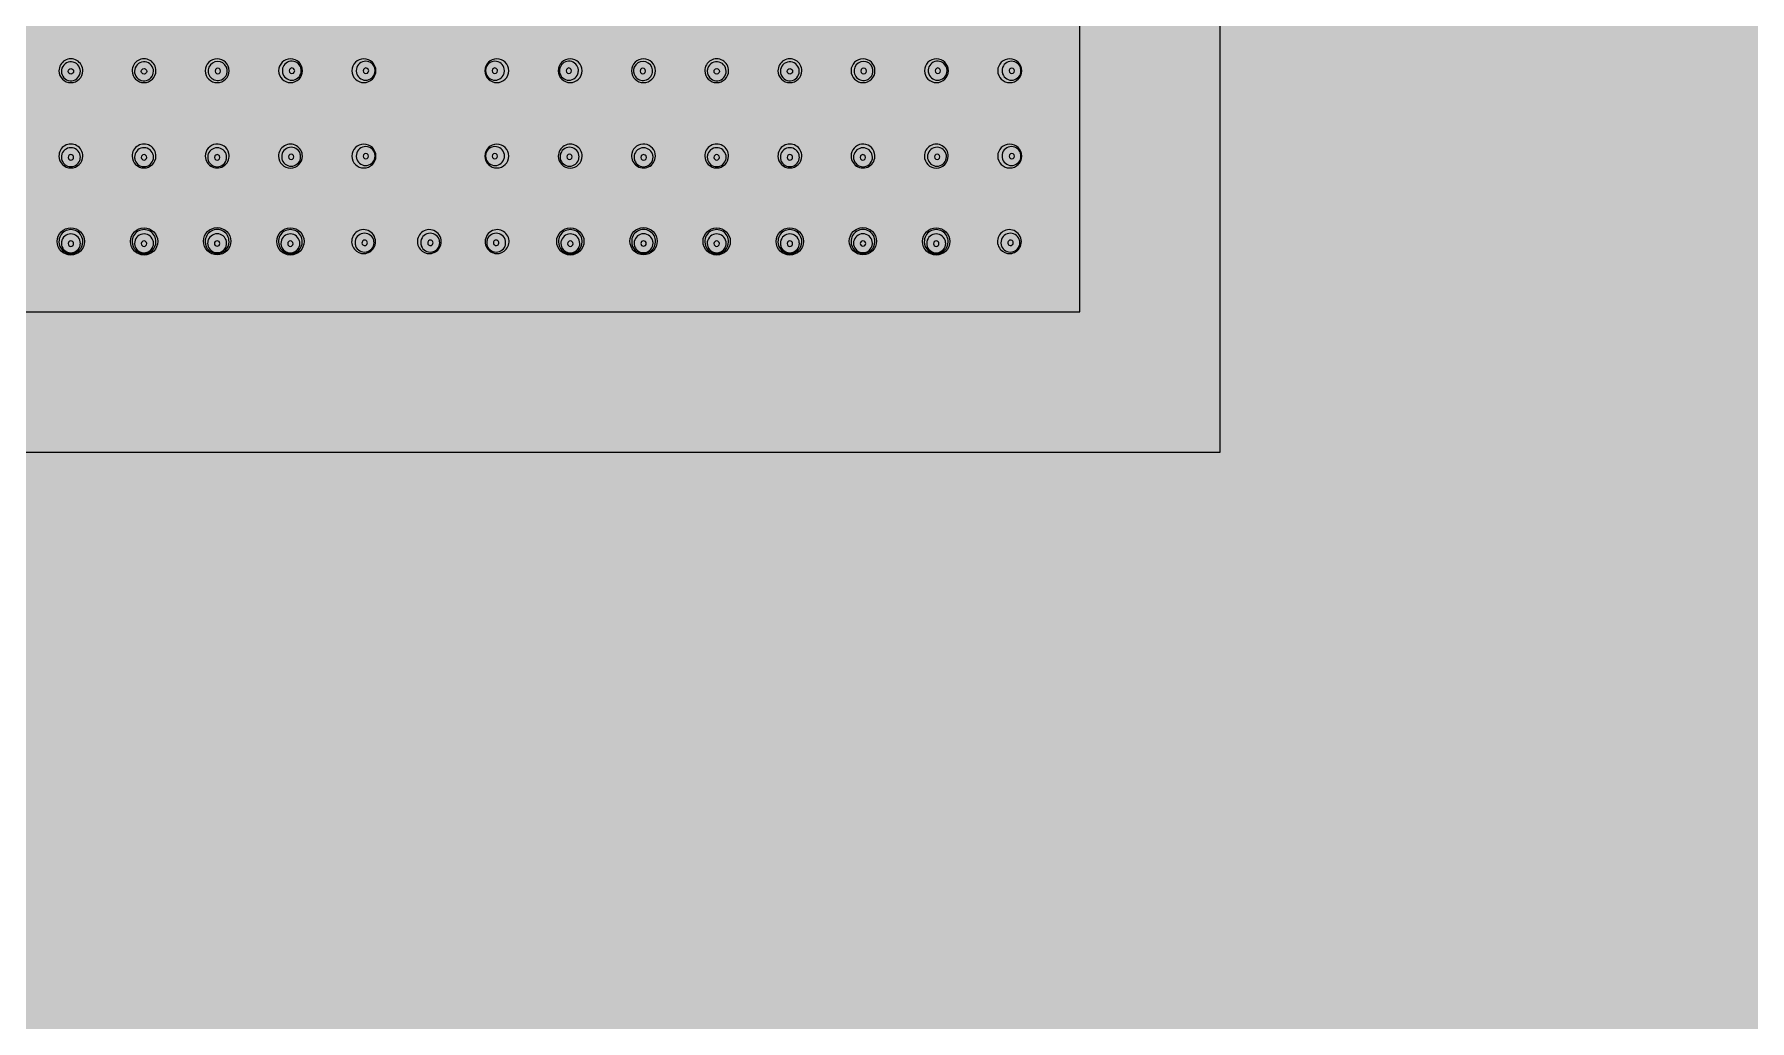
# Model space of a CAD drawing. Header units: metres. Extents: x 8 to 2416, y -346 to 476.
# Drawn here: x 221.1777 to 221.3949, y -188.2407 to -188.1158 of the extents above; entities that cross this region are included whole.
import ezdxf

# ---------------------------------------------------------------- set-up
doc = ezdxf.new("R2010")
doc.units = ezdxf.units.M
doc.linetypes.add('0', pattern=[0])
doc.layers.get('0').update_dxf_attribs({"color": 250, "linetype": '0', "lineweight": 20})
doc.layers.add('baños', color=140, linetype='Continuous', lineweight=0)
doc.layers.add('SE-3', color=253, linetype='Continuous', lineweight=5)
doc.styles.get("Standard").update_dxf_attribs({"font": 'arial.ttf', "height": 0.1875})

# ---------------------------------------------------------------- blocks, each defined once
blk = doc.blocks.new('A$C3bae67db')
at = {"layer": 'baños'}
for points in [[(0.2000001275641807, 0.2000000241799569), (1.275641352549428e-07, 0.2000000241799569), (1.275641352549428e-07, 2.417995403902751e-08), (0.2000001275641807, 2.417995403902751e-08)], [(0.1822216636463319, 0.1822215602621071), (0.01777859148198413, 0.1822215602621071), (0.01777859148198413, 0.0177784880978038), (0.1822216636463319, 0.0177784880978038)]]:
    blk.add_lwpolyline(points, close=True, dxfattribs=at)
for centre, radius in [((0.05448229008286809, 0.04822083048440717), 0.0003427381330779128), ((0.06374232382266065, 0.04822083048440717), 0.0003427381330779128), ((0.1362579313056553, 0.04822083048440717), 0.0003427381330779128), ((0.1455179650454479, 0.04822083048440717), 0.0003427381330779128), ((0.0544796976509847, 0.02668658888557829), 0.001726273626168971), ((0.06374570612022445, 0.02668658888557829), 0.001726273626168971), ((0.07300127095707332, 0.0267089811679817), 0.001726273626168971), ((0.08227776122473962, 0.02668658888557829), 0.001726273626168971), ((0.1177224939035764, 0.02668658888557829), 0.001726273626168971), ((0.1269989841712427, 0.0267089811679817), 0.001726273626168971), ((0.1362545490080915, 0.02668658888557829), 0.001726273626168971), ((0.1455205574773313, 0.02668658888557829), 0.001726273626168971), ((0.1547761223141801, 0.0267089811679817), 0.001726273626168971), ((0.1640526125818464, 0.02668658888557829), 0.001726273626168971)]:
    blk.add_circle(centre, radius, dxfattribs=at)
for centre, radius, start, end in [((0.05447950815821834, 0.04830535329136509), 0.001508196546264781, 359.5063520397071, 180.4925711315599), ((0.05447950813184299, 0.04830256055384652), 0.001508175096699564, 180.3864785172691, 359.6124446539787), ((0.05441135045814782, 0.04825181414821245), 0.001128460337495796, 160.0025846814546, 181.0359251744131), ((0.05448327261931674, 0.04823226595558694), 0.001200198361899698, 180.0407498063049, 160.2387492971683), ((0.0637451057473104, 0.04830535329136509), 0.001508196546264781, 359.5074288684401, 180.4936479602929), ((0.06374510577368575, 0.04830256055384652), 0.001508175096699564, 180.3875553460212, 359.6135214827309), ((0.063741341286212, 0.04823226595558694), 0.001200198361899698, 19.76125070283169, 359.9592501936951), ((0.06381326344738092, 0.04825181414821245), 0.001128460337495796, 358.9640748255869, 19.99741531854547), ((0.07300799808488456, 0.04829983204311006), 0.001515209523409549, 0.2469365196410936, 179.7554027190644), ((0.0730079978090803, 0.0483133432936107), 0.001515211808342921, 180.2663152946292, 359.7360239440766), ((0.07307399016074534, 0.04827434875366166), 0.001201160729709154, 157.4823809651806, 188.7029098754977), ((0.0730739901680213, 0.04827434875229741), 0.001201160737011495, 188.7029097774981, 327.0834398944905), ((0.07307393051199007, 0.04829041289027813), 0.001195045438537086, 22.2327774254911, 158.1927723495052), ((0.07309017895497938, 0.04826839792886162), 0.0003418119665338834, 359.8484264500146, 180.1447206987231), ((0.07309017884925062, 0.04826663031510847), 0.0003418119665339049, 179.8484264500145, 0.1447206987231602), ((0.07307399016756655, 0.04827434875192793), 0.001201160736598691, 327.0834398431394, 22.94316871134834), ((0.08230313815895762, 0.04830123208403947), 0.001515209523409549, 0.244597280935595, 179.7530634803589), ((0.08230313843476189, 0.04831474333454011), 0.001515211808342921, 180.2639760559234, 359.7336847053708), ((0.08246630862297799, 0.04830747408396618), 0.001209345381516621, 175.5836531630929, 199.5814432629045), ((0.08245510639424403, 0.04830973960579499), 0.001198002774692498, 19.54098476406944, 175.6504272075318), ((0.0824559052025311, 0.04830287546277745), 0.001198002720139636, 199.5409825423227, 0.1675718781782871), ((0.08247988574701459, 0.04830691647830676), 0.0003418119665338834, 359.8552793012769, 180.1515735499855), ((0.08247988585274335, 0.04830514886458204), 0.0003418119665339049, 179.8552793012768, 0.1515735499854856), ((0.08244954324434595, 0.04830641093863264), 0.001204359554630129, 359.9984916965058, 19.6016971446696), ((0.09158715569695097, 0.04829288916263508), 0.001523801172583426, 0.5737534540958034, 179.4252485220948), ((0.09158715596547928, 0.04832370012851683), 0.001523803867774046, 180.5837768436947, 359.4152251325286), ((0.09181185024929484, 0.04831531252426302), 0.001193765215403577, 19.32207125938375, 180.3634045924782), ((0.0918259001020747, 0.04830768338760194), 0.001207791059114692, 179.9972673894018, 199.4636292400843), ((0.0918136551121993, 0.04830022781774446), 0.001193765217027741, 199.3220713678814, 0.3634036108910048), ((0.09184873122601722, 0.04830963359011875), 0.0003407568798300127, 359.6753688899595, 180.6539242679389), ((0.09184874240166074, 0.04830574457144721), 0.0003407458622599414, 180.0000000000635, 0.3292931579268081), ((0.09179960526373954, 0.04830785695426343), 0.001207791056576054, 359.9972663805075, 19.4636292666918), ((0.108413099431365, 0.04829288916263508), 0.001523801172583426, 0.5747514779052038, 179.4262465459042), ((0.1084130991628367, 0.04832370012851683), 0.001523803867774046, 180.5847748674714, 359.4162231563053), ((0.1081866000161167, 0.04830022781774446), 0.001193765217027741, 179.636596389109, 340.6779286321186), ((0.1082006498645764, 0.04830785695426343), 0.001207791056576054, 160.5363707333082, 180.0027336194925), ((0.1081884048790211, 0.04831531252426302), 0.001193765215403577, 359.6365954075218, 160.6779287406167), ((0.1081515239022988, 0.04830963359011875), 0.0003407568798300127, 359.346075732061, 180.3246311100405), ((0.1081515127266552, 0.04830574457144721), 0.0003407458622599414, 179.6707068420732, 359.9999999999364), ((0.1081743550262413, 0.04830768338760194), 0.001207791059114692, 340.5363707599157, 0.002732610598238034), ((0.1176971169693584, 0.04830123208403947), 0.001515209523409549, 0.2469365196410936, 179.7554027190644), ((0.1176971166935541, 0.04831474333454011), 0.001515211808342921, 180.2663152946292, 359.7360239440766), ((0.1175443499257849, 0.04830287546277745), 0.001198002720139636, 179.8324281218217, 340.4590174576773), ((0.11755071188397, 0.04830641093863264), 0.001204359554630129, 160.3983028553304, 180.0015083034943), ((0.117545148734072, 0.04830973960579499), 0.001198002774692498, 4.349572792468204, 160.4590152359306), ((0.1175203693813014, 0.04830691647830676), 0.0003418119665338834, 359.8484264500146, 180.1447206987231), ((0.1175203692755726, 0.04830514886458204), 0.0003418119665339049, 179.8484264500145, 0.1447206987231602), ((0.117533946505338, 0.04830747408396618), 0.001209345381516621, 340.4185567370955, 4.416346836907127), ((0.1269922570434314, 0.04829983204311006), 0.001515209523409549, 0.244597280935595, 179.7530634803589), ((0.1269922573192357, 0.0483133432936107), 0.001515211808342921, 180.2639760559234, 359.7336847053708), ((0.1269262649607494, 0.04827434875192793), 0.001201160736598691, 157.0568312886517, 212.9165601568606), ((0.1269263246163259, 0.04829041289027813), 0.001195045438537086, 21.80722765049478, 157.7672225745089), ((0.1269262649602947, 0.04827434875229741), 0.001201160737011495, 212.9165601055094, 351.2970902225019), ((0.1269100761733366, 0.04826839792886162), 0.0003418119665338834, 359.8552793012769, 180.1515735499855), ((0.1269100762790654, 0.04826663031510847), 0.0003418119665339049, 179.8552793012768, 0.1515735499854856), ((0.1269262649675706, 0.04827434875366166), 0.001201160729709154, 351.2970901245022, 22.51761903481942), ((0.1362551493810056, 0.04830535329136509), 0.001508196546264781, 359.5063520397071, 180.4925711315599), ((0.1362551493546302, 0.04830256055384652), 0.001508175096699564, 180.3864785172691, 359.6124446539787), ((0.1361869916809351, 0.04825181414821245), 0.001128460337495796, 160.0025846814546, 181.0359251744131), ((0.136258913842104, 0.04823226595558694), 0.001200198361899698, 180.0407498063049, 160.2387492971683), ((0.1455207469700976, 0.04830535329136509), 0.001508196546264781, 359.5074288684401, 180.4936479602929), ((0.145520746996473, 0.04830256055384652), 0.001508175096699564, 180.3875553460212, 359.6135214827309), ((0.1455169825089992, 0.04823226595558694), 0.001200198361899698, 19.76125070283169, 359.9592501936951), ((0.1455889046701682, 0.04825181414821245), 0.001128460337495796, 358.9640748255869, 19.99741531854547), ((0.1547836393076718, 0.04829983204311006), 0.001515209523409549, 0.2469365196410936, 179.7554027190644), ((0.1547836390318675, 0.0483133432936107), 0.001515211808342921, 180.2663152946292, 359.7360239440766), ((0.1548496313835326, 0.04827434875366166), 0.001201160729709154, 157.4823809651801, 188.7029098754977), ((0.1548496313908085, 0.04827434875229741), 0.001201160737011495, 188.7029097774981, 327.0834398944909), ((0.1548495717347773, 0.04829041289027813), 0.001195045438537086, 22.2327774254911, 158.1927723495052), ((0.1548658201777666, 0.04826839792886162), 0.0003418119665338834, 359.8484264500146, 180.1447206987231), ((0.1548658200720379, 0.04826663031510847), 0.0003418119665339049, 179.8484264500145, 0.1447206987231602), ((0.1548496313903538, 0.04827434875192793), 0.001201160736598691, 327.0834398431394, 22.94316871134834), ((0.1640787793817449, 0.04830123208403947), 0.001515209523409549, 0.244597280935595, 179.7530634803589), ((0.1640787796575491, 0.04831474333454011), 0.001515211808342921, 180.2639760559234, 359.7336847053708), ((0.1642419498457652, 0.04830747408396618), 0.001209345381516621, 175.5836531630925, 199.5814432629045), ((0.1642307476170313, 0.04830973960579499), 0.001198002774692498, 19.54098476406944, 175.6504272075318), ((0.1642315464253183, 0.04830287546277745), 0.001198002720139636, 199.5409825423227, 0.1675718781782871), ((0.1642555269698018, 0.04830691647830676), 0.0003418119665338834, 359.8552793012769, 180.1515735499855), ((0.1642555270755306, 0.04830514886458204), 0.0003418119665339049, 179.8552793012768, 0.1515735499854856), ((0.1642251844671332, 0.04830641093863264), 0.001204359554630129, 359.9984916965058, 19.6016971446696), ((0.173362401986898, 0.04828991417337747), 0.001523801172583426, 0.5737534540958034, 179.4252485220948), ((0.1733624022554263, 0.04832072513925922), 0.001523803867774046, 180.5837768436947, 359.4152251325286), ((0.1735870965392419, 0.04831233753500541), 0.001193765215403577, 19.32207125938332, 180.3634045924782), ((0.1736011463920217, 0.04830470839834433), 0.001207791059114692, 179.9972673894018, 199.4636292400843), ((0.1735889014021463, 0.04829725282848685), 0.001193765217027741, 199.3220713678814, 0.3634036108910048), ((0.1736239775159643, 0.04830665860086114), 0.0003407568798300127, 359.6753688899595, 180.6539242679389), ((0.1736239886916078, 0.0483027695821896), 0.0003407458622599414, 180.0000000000635, 0.3292931579268081), ((0.1735748515534592, 0.04830488196500582), 0.001207791056576054, 359.9972663805075, 19.46362926669136), ((0.05447967492748695, 0.03750705970290014), 0.001508573317714411, 358.8207356911439, 181.1783762100055), ((0.05447967483312688, 0.03749472655624331), 0.001508369991397104, 180.7099927432195, 359.2891192542868), ((0.05447514442696821, 0.0373544915322519), 0.001195992791243886, 160.2964487053675, 179.9991928352202), ((0.05448111998019023, 0.03735787038669613), 0.001201973046303671, 180.1602606542332, 340.0846719199311), ((0.05448032528509295, 0.03735122465544904), 0.00120197248215199, 0.1605960866830021, 160.2331046607047), ((0.05448089276453949, 0.03733025109221089), 0.0003427171174496419, 0.1454795033560317, 179.8585834045856), ((0.05448089270360335, 0.03733196717152154), 0.000342717117449731, 180.1454795032274, 359.8585834046492), ((0.05448629616487644, 0.03735461103354609), 0.001195996880989198, 340.1470106921285, 359.9991694389859), ((0.06374493897804179, 0.03750705970290014), 0.001508573317714411, 358.8216237899945, 181.1792643088561), ((0.06374493907240186, 0.03749472655624331), 0.001508369991397104, 180.7108807457132, 359.2900072567805), ((0.0637442886204358, 0.03735122465544904), 0.00120197248215199, 19.76689533929529, 179.839403913317), ((0.06373831774087968, 0.03735461103354609), 0.001195996880989198, 180.0008305610141, 199.8529893078715), ((0.06374349392533851, 0.03735787038669613), 0.001201973046303671, 199.915328080069, 359.8397393457685), ((0.06374372114098925, 0.03733025109221089), 0.0003427171174496419, 0.1414165954143968, 179.854520496644), ((0.0637437212019254, 0.03733196717152154), 0.000342717117449731, 180.1414165953509, 359.8545204967726), ((0.06374946947856053, 0.0373544915322519), 0.001195992791243886, 0.0008071647797915169, 19.70355129463293), ((0.07300972598702948, 0.0375076357333306), 0.001507949430811743, 12.71368867748525, 181.2138850666507), ((0.07301119532778877, 0.03749560606109625), 0.001509211767642307, 180.756105973771, 13.17146777037103), ((0.0730054199450283, 0.03734665124960301), 0.001200928035992184, 179.92580103304, 340.1673369226745), ((0.07300421366628917, 0.03734820647050796), 0.00119972075021922, 160.3105915023508, 180), ((0.07300455933703098, 0.03734555167048015), 0.001200943033476937, 359.9331528515922, 160.1968952919807), ((0.07299085828638319, 0.03733293788692649), 0.0003424123588572697, 359.9019781301491, 179.907487058293), ((0.07299085823158613, 0.03733290496270669), 0.0003424123588573842, 179.9019778471349, 359.9074873413071), ((0.07300578258762336, 0.03734408659664368), 0.001199718968097798, 340.2766783095561, 0.003053155092960894), ((0.0822868853888199, 0.03749141499386255), 0.001510635915196017, 359.4437361404923, 180.4893048771358), ((0.08228688576921606, 0.03749206581710141), 0.001510641993610608, 180.5139883427186, 359.4190526749139), ((0.08237573954600386, 0.03740852269660522), 0.001200943033476937, 19.80310470801976, 180.0668471484078), ((0.08237451629541148, 0.03740705762276875), 0.001199718968097798, 179.996946844907, 199.7233216904439), ((0.08237487893800655, 0.03740962227572808), 0.001200928035992184, 199.8326630773255, 0.07419896695995848), ((0.08238944059665165, 0.03739590891305156), 0.0003424123588572697, 0.09251294170702966, 180.0980218698508), ((0.08238944065144871, 0.03739587598883176), 0.0003424123588573842, 180.0925126586928, 0.09802215286506169), ((0.08237608521674566, 0.03741117749663303), 0.00119972075021922, 0, 19.68940849764915), ((0.09158621378331055, 0.037483245827584), 0.001523560504830024, 0.5561373689593011, 179.441573742277), ((0.0915862143840318, 0.03751332181942857), 0.001523564837230641, 180.5726433035475, 359.4250678076634), ((0.09180919968364698, 0.03750457480577651), 0.001193893552601191, 19.32998703848845, 180.3617157200807), ((0.09182300489258388, 0.03749703765032208), 0.001207674969753276, 180, 199.4671047399676), ((0.09181096014524748, 0.03748974955649587), 0.00119389333313216, 199.3299781211269, 0.3589489030434814), ((0.09184579281189009, 0.0374989078239274), 0.0003407760450881728, 359.6804184144938, 180.3259849813467), ((0.09184579302630347, 0.03749506823120541), 0.0003407760450880885, 179.6804184145589, 0.3259849812831996), ((0.09179715508228448, 0.0374972869597876), 0.00120767496975197, 359.997253034212, 19.4671047486143), ((0.1084140413450054, 0.037483245827584), 0.001523560504830024, 0.5584262577229699, 179.4438626310407), ((0.1084140407442842, 0.03751332181942857), 0.001523564837230641, 180.5749321923367, 359.4273566964525), ((0.1081892949830685, 0.03748974955649587), 0.00119389333313216, 179.6410510969565, 340.6700218788732), ((0.1082031000460315, 0.0374972869597876), 0.00120767496975197, 160.5328952513857, 180.002746965788), ((0.108191055444669, 0.03750457480577651), 0.001193893552601191, 359.6382842799194, 160.6700129615116), ((0.1081544623164259, 0.0374989078239274), 0.0003407760450881728, 359.6740150186533, 180.3195815855062), ((0.1081544621020125, 0.03749506823120541), 0.0003407760450880885, 179.6740150187168, 0.3195815854410826), ((0.1081772502357321, 0.03749703765032208), 0.001207674969753276, 340.5328952600324, 0), ((0.1177133697394961, 0.03749141499386255), 0.001510635915196017, 359.5106951228642, 180.5562638595077), ((0.1177133693590999, 0.03749206581710141), 0.001510641993610608, 180.5809473250861, 359.4860116572814), ((0.1176253761903094, 0.03740962227572808), 0.001200928035992184, 179.92580103304, 340.1673369226745), ((0.1176241699115703, 0.03741117749663303), 0.00119972075021922, 160.3105915023508, 180), ((0.1176245155823121, 0.03740852269660522), 0.001200943033476937, 359.9331528515922, 160.1968952919803), ((0.1176108144768673, 0.03739587598883176), 0.0003424123588573842, 179.9019778471349, 359.9074873413071), ((0.1176108145316643, 0.03739590891305156), 0.0003424123588572697, 359.9019781301491, 179.907487058293), ((0.1176257388329045, 0.03740705762276875), 0.001199718968097798, 340.2766783095565, 0.003053155092960894), ((0.1269890598005272, 0.03749560606109625), 0.001509211767642307, 166.828532229629, 359.243894026229), ((0.1269905291412865, 0.0375076357333306), 0.001507949430811743, 358.7861149333493, 167.2863113225147), ((0.126995695791285, 0.03734555167048015), 0.001200943033476937, 19.80310470801934, 180.0668471484078), ((0.1269944725406926, 0.03734408659664368), 0.001199718968097798, 179.996946844907, 199.7233216904439), ((0.1269948351832877, 0.03734665124960301), 0.001200928035992184, 199.8326630773255, 0.07419896695995848), ((0.1270093968419328, 0.03733293788692649), 0.0003424123588572697, 0.09251294170702966, 180.0980218698508), ((0.1270093968967299, 0.03733290496270669), 0.0003424123588573842, 180.0925126586928, 0.09802215286506169), ((0.1269960414620268, 0.03734820647050796), 0.00119972075021922, 0, 19.68940849764915), ((0.1362553161502742, 0.03750705970290014), 0.001508573317714411, 358.8207356911439, 181.1783762100055), ((0.1362553160559141, 0.03749472655624331), 0.001508369991397104, 180.7099927432195, 359.2891192542868), ((0.1362507856497555, 0.0373544915322519), 0.001195992791243886, 160.2964487053675, 179.9991928352202), ((0.1362567612029775, 0.03735787038669613), 0.001201973046303671, 180.1602606542315, 340.0846719199311), ((0.1362559665078802, 0.03735122465544904), 0.00120197248215199, 0.1605960866830021, 160.2331046607047), ((0.1362565339873267, 0.03733025109221089), 0.0003427171174496419, 0.1454795033560317, 179.8585834045856), ((0.1362565339263906, 0.03733196717152154), 0.000342717117449731, 180.1454795032274, 359.8585834046492), ((0.1362619373874363, 0.03735461103354609), 0.001195996880989198, 340.1470106921285, 359.9991694389859), ((0.145520580200829, 0.03750705970290014), 0.001508573317714411, 358.8216237899945, 181.1792643088561), ((0.1455205802951891, 0.03749472655624331), 0.001508369991397104, 180.7108807457132, 359.2900072567805), ((0.145519929843223, 0.03735122465544904), 0.00120197248215199, 19.76689533929529, 179.839403913317), ((0.1455139589634395, 0.03735461103354609), 0.001195996880989198, 180.0008305610141, 199.8529893078715), ((0.1455191351481258, 0.03735787038669613), 0.001201973046303671, 199.915328080069, 359.8397393457668), ((0.1455193623637765, 0.03733025109221089), 0.0003427171174496419, 0.1414165954143968, 179.854520496644), ((0.1455193624247126, 0.03733196717152154), 0.000342717117449731, 180.1414165953509, 359.8545204967726), ((0.1455251107013478, 0.0373544915322519), 0.001195992791243886, 0.0008071647797915169, 19.7035512946325), ((0.1547853672098167, 0.0375076357333306), 0.001507949430811743, 12.71368867748525, 181.2138850666507), ((0.154786836550576, 0.03749560606109625), 0.001509211767642307, 180.756105973771, 13.17146777037103), ((0.1547810611678155, 0.03734665124960301), 0.001200928035992184, 179.92580103304, 340.1673369226745), ((0.1547798548890764, 0.03734820647050796), 0.00119972075021922, 160.3105915023508, 180), ((0.1547802005598182, 0.03734555167048015), 0.001200943033476937, 359.9331528515922, 160.1968952919803), ((0.1547664994543734, 0.03733290496270669), 0.0003424123588573842, 179.9019778471349, 359.9074873413071), ((0.1547664995091704, 0.03733293788692649), 0.0003424123588572697, 359.9019781301491, 179.907487058293), ((0.1547814238101832, 0.03734408659664368), 0.001199718968097798, 340.2766783095565, 0.003053155092960894), ((0.1640625266116071, 0.03749141499386255), 0.001510635915196017, 359.4437361404923, 180.4893048771358), ((0.1640625269920033, 0.03749206581710141), 0.001510641993610608, 180.5139883427186, 359.4190526749139), ((0.1641513807687911, 0.03740852269660522), 0.001200943033476937, 19.80310470801934, 180.0668471484078), ((0.1641501575181987, 0.03740705762276875), 0.001199718968097798, 179.996946844907, 199.7233216904439), ((0.1641505201607938, 0.03740962227572808), 0.001200928035992184, 199.8326630773255, 0.07419896695995848), ((0.1641650818194389, 0.03739590891305156), 0.0003424123588572697, 0.09251294170702966, 180.0980218698508), ((0.164165081874236, 0.03739587598883176), 0.0003424123588573842, 180.0925126586928, 0.09802215286506169), ((0.1641517264395329, 0.03741117749663303), 0.00119972075021922, 0, 19.68940849764915), ((0.1733614600732576, 0.03748027083832639), 0.001523560504830024, 0.5561373689593011, 179.441573742277), ((0.1733614606739788, 0.03751034683017096), 0.001523564837230641, 180.5726433035458, 359.4250678076634), ((0.173584445973594, 0.0375015998165189), 0.001193893552601191, 19.32998703848845, 180.3617157200807), ((0.1735982511823035, 0.03749406266106448), 0.001207674969753276, 180, 199.4671047399676), ((0.1735862064351945, 0.03748677456723826), 0.00119389333313216, 199.3299781211269, 0.3589489030434814), ((0.1736210391018371, 0.03749593283466979), 0.0003407760450881728, 359.6804184144938, 180.3259849813467), ((0.1736210393162505, 0.0374920932419478), 0.0003407760450880885, 179.6804184145589, 0.3259849812831996), ((0.1735724013722315, 0.03749431197052999), 0.00120767496975197, 359.997253034212, 19.4671047486143), ((0.05447989808065223, 0.02667391343092262), 0.001508910434373833, 357.9993150835639, 182.0003996025396), ((0.05447989800812003, 0.02664483174987353), 0.001508175294152605, 180.8961877184803, 359.1035269676771), ((0.05446754951820232, 0.02643883786970136), 0.001188978101211688, 160.3206322798202, 179.9979251928167), ((0.05448101657564486, 0.02644619958888583), 0.001202467430117421, 180.3487255595719, 339.9526601246038), ((0.05447933488515311, 0.02643194665406767), 0.001202398407140004, 0.3318408663501854, 160.2005550083285), ((0.05448018144100253, 0.02640175909308695), 0.0003427214496676189, 0.3212440237048805, 179.6801582375024), ((0.05448018139393618, 0.02640559380273189), 0.0003427214496652206, 180.3212439525, 359.6801583086421), ((0.05449272013104611, 0.02643895539338459), 0.001188992995398989, 340.0872666414435, 359.9978397821129), ((0.06374550569055693, 0.02667391343092262), 0.001508910434373833, 357.9996003974603, 182.0006849164357), ((0.06374550576308913, 0.02664483174987353), 0.001508175294152605, 180.8964730323229, 359.1038122815197), ((0.06374606888628342, 0.02643194665406767), 0.001202398407140004, 19.79944499167147, 179.6681591336499), ((0.06373268364016305, 0.02643895539338459), 0.001188992995398989, 180.0021602178871, 199.9127333585565), ((0.0637443871955643, 0.02644619958888583), 0.001202467430117421, 200.0473398753963, 359.651274440428), ((0.06374522233020663, 0.02640175909308695), 0.0003427214496676189, 0.319841762497594, 179.6787559762952), ((0.06374522237727298, 0.02640559380273189), 0.0003427214496652206, 180.3198416913579, 359.6787560475), ((0.06375785425300684, 0.02643883786970136), 0.001188978101211688, 0.002074807183306674, 19.67936772018027), ((0.07300219540023001, 0.02669492486114322), 0.001508967363600021, 357.8229479661159, 182.0301807567156), ((0.07300215720872849, 0.02666512728060511), 0.001508167584307319, 180.8988493815665, 359.0998149017747), ((0.07299033093929985, 0.02645672450179504), 0.001188687084480606, 160.3205009243844, 179.9977989997734), ((0.07300409911065664, 0.02646430541645017), 0.001202478864778748, 180.359042434974, 339.9504803202509), ((0.07300233640874332, 0.02644936709833345), 0.001202472454991783, 0.3589689066509878, 160.1830485852777), ((0.07300338602179046, 0.02641921082382837), 0.0003427216785175545, 0.3316643734356975, 179.6745511584029), ((0.07300338580874133, 0.02642314140495827), 0.0003427216785174244, 180.3316643732419, 359.6745511585951), ((0.07301608250939218, 0.02645694831823775), 0.001188702755491038, 340.0855827822086, 359.9977080007025), ((0.0822768367818103, 0.02667253257871138), 0.001508967363600021, 357.9698192432843, 182.1770520338841), ((0.08227687497308445, 0.02664273499817327), 0.001508167584307319, 180.9001850982253, 359.1011506184335), ((0.08227669577306962, 0.02642697481593004), 0.001202472454991783, 19.81695141472233, 179.641031093349), ((0.08226294967264813, 0.02643455603583433), 0.001188702755491038, 180.0022919992975, 199.9144172177913), ((0.08227493307138367, 0.02644191313401834), 0.001202478864778748, 200.0495196797492, 359.640957565026), ((0.08227564616002248, 0.02639681854142495), 0.0003427216785175545, 0.325448841597066, 179.6683356265643), ((0.08227564637329898, 0.02640074912255486), 0.0003427216785174244, 180.3254488414049, 359.6683356267581), ((0.08228870124274046, 0.0264343322193632), 0.001188687084480606, 0.002201000226615922, 19.679499075616), ((0.0915392213878281, 0.02667135458144898), 0.001506273214753162, 99.63511704464473, 220.4695800463544), ((0.09166543075660094, 0.02652420001217237), 0.001200817506817739, 19.9156134316533, 180.0931729945744), ((0.09166078629935193, 0.02652212379907937), 0.001196171468180108, 179.9940856858028, 199.7164971101882), ((0.09166326351167164, 0.02652895707930369), 0.001200821812368165, 199.9835494131534, 0.09291659226688478), ((0.09153705081323871, 0.02665505352376485), 0.001521988814155353, 328.3666638325222, 99.45184743878444), ((0.09168398208064765, 0.02650338848794931), 0.0003432313649668054, 110.3438179429309, 186.4068517767278), ((0.09168121028435827, 0.02650326509185774), 0.000340463161306216, 186.4382666950106, 260.3435083406337), ((0.09168403917576917, 0.02650533577721248), 0.0003414261719296849, 36.66222727331041, 110.4664079093242), ((0.09168160521697111, 0.02650624008111535), 0.0003434622621792048, 260.3618066719729, 324.2972788445859), ((0.09168335186971355, 0.02650572673504925), 0.0003417448353014675, 324.1962748123012, 36.54084338243106), ((0.09166790551783244, 0.02653102697913923), 0.00119617823364954, 359.9941310564691, 19.64854227943771), ((0.09985813866762783, 0.02667135458144898), 0.001506273214753162, 99.63511704464473, 220.4695800463544), ((0.09998434803640066, 0.02652420001217237), 0.001200817506817739, 19.9156134316533, 180.0931729945744), ((0.09997970357915165, 0.02652212379907937), 0.001196171468180108, 179.9940856858028, 199.7164971101882), ((0.09998218079147136, 0.02652895707930369), 0.001200821812368165, 199.9835494131534, 0.09291659226688478), ((0.09985596809303843, 0.02665505352376485), 0.001521988814155353, 328.3666638325222, 99.45184743878444), ((0.1000028993604474, 0.02650338848794931), 0.0003432313649668054, 110.3438179429309, 186.4068517767278), ((0.100000127564158, 0.02650326509185774), 0.000340463161306216, 186.4382666950106, 260.3435083406337), ((0.1000029564555689, 0.02650533577721248), 0.0003414261719296849, 36.66222727331041, 110.4664079093242), ((0.1000005224967708, 0.02650624008111535), 0.0003434622621792048, 260.3618066719729, 324.2972788445859), ((0.1000022691495133, 0.02650572673504925), 0.0003417448353014675, 324.1962748123012, 36.54084338243106), ((0.09998682279763216, 0.02653102697913923), 0.00119617823364954, 359.9941310564691, 19.64854227943771), ((0.1084632043150773, 0.02665505352376485), 0.001521988814155353, 80.54815256121559, 211.6333361674778), ((0.1083369916166443, 0.02652895707930369), 0.001200821812368165, 179.9070834077331, 340.0164505868466), ((0.1083323496104835, 0.02653102697913923), 0.00119617823364954, 160.3514577205623, 180.0058689435308), ((0.108334824371715, 0.02652420001217237), 0.001200817506817739, 359.9068270054257, 160.0843865683467), ((0.1083169032586024, 0.02650572673504925), 0.0003417448353014675, 143.4591566175694, 215.8037251876988), ((0.1083186499113449, 0.02650624008111535), 0.0003434622621792048, 215.7027211554145, 279.638193328027), ((0.1083162159525468, 0.02650533577721248), 0.0003414261719296849, 69.53359209067582, 143.3377727266896), ((0.1083190448439577, 0.02650326509185774), 0.000340463161306216, 279.6564916593663, 353.5617333049894), ((0.1083162730476683, 0.02650338848794931), 0.0003432313649668054, 353.5931482232722, 69.65618205706906), ((0.1084610337404879, 0.02667135458144898), 0.001506273214753162, 319.5304199536455, 80.36488295535524), ((0.1083394688289641, 0.02652212379907937), 0.001196171468180108, 340.2835028898117, 0.005914314197119606), ((0.1177234183465057, 0.02667253257871138), 0.001508967363600021, 357.8229479661159, 182.0301807567156), ((0.1177233801552315, 0.02664273499817327), 0.001508167584307319, 180.8988493815665, 359.0998149017747), ((0.1177115538855755, 0.0264343322193632), 0.001188687084480606, 160.320500924384, 179.9977989997734), ((0.1177253220569323, 0.02644191313401834), 0.001202478864778748, 180.359042434974, 339.9504803202509), ((0.1177235593552464, 0.02642697481593004), 0.001202472454991783, 0.3589689066509878, 160.1830485852777), ((0.1177246089682935, 0.02639681854142495), 0.0003427216785175545, 0.3316643734356975, 179.6745511584029), ((0.117724608755017, 0.02640074912255486), 0.0003427216785174244, 180.3316643732419, 359.6745511585951), ((0.1177373054556679, 0.02643455603583433), 0.001188702755491038, 340.0855827822086, 359.9977080007025), ((0.126998059728086, 0.02669492486114322), 0.001508967363600021, 357.9698192432843, 182.1770520338841), ((0.1269980979195875, 0.02666512728060511), 0.001508167584307319, 180.9001850982253, 359.1011506184335), ((0.1269979187195727, 0.02644936709833345), 0.001202472454991783, 19.81695141472233, 179.641031093349), ((0.1269841726189238, 0.02645694831823775), 0.001188702755491038, 180.0022919992975, 199.9144172177913), ((0.1269961560176593, 0.02646430541645017), 0.001202478864778748, 200.0495196797492, 359.640957565026), ((0.1269968691065255, 0.02641921082382837), 0.0003427216785175545, 0.325448841597066, 179.6683356265643), ((0.1269968693195747, 0.02642314140495827), 0.0003427216785174244, 180.3254488414049, 359.6683356267581), ((0.1270099241890161, 0.02645672450179504), 0.001188687084480606, 0.002201000226615922, 19.67949907561558), ((0.1362547494377591, 0.02667391343092262), 0.001508910434373833, 357.9993150835643, 182.0003996025396), ((0.1362547493652269, 0.02664483174987353), 0.001508175294152605, 180.8961877184803, 359.1035269676771), ((0.1362424008753091, 0.02643883786970136), 0.001188978101211688, 160.3206322798197, 179.9979251928167), ((0.1362558679327517, 0.02644619958888583), 0.001202467430117421, 180.3487255595719, 339.9526601246038), ((0.1362541862420326, 0.02643194665406767), 0.001202398407140004, 0.3318408663501854, 160.2005550083285), ((0.1362550327981094, 0.02640175909308695), 0.0003427214496676189, 0.3212440237048805, 179.6801582375024), ((0.136255032751043, 0.02640559380273189), 0.0003427214496652206, 180.3212439525, 359.6801583086421), ((0.1362675714881529, 0.02643895539338459), 0.001188992995398989, 340.0872666414435, 359.9978397821129), ((0.1455203570476638, 0.02667391343092262), 0.001508910434373833, 357.9996003974603, 182.0006849164357), ((0.145520357120196, 0.02664483174987353), 0.001508175294152605, 180.8964730323229, 359.1038122815197), ((0.1455209202431629, 0.02643194665406767), 0.001202398407140004, 19.79944499167146, 179.6681591336499), ((0.1455075349972699, 0.02643895539338459), 0.001188992995398989, 180.0021602178871, 199.9127333585565), ((0.1455192385526711, 0.02644619958888583), 0.001202467430117421, 200.0473398753963, 359.651274440428), ((0.1455200736873135, 0.02640175909308695), 0.0003427214496676189, 0.319841762497594, 179.6787559762952), ((0.1455200737343798, 0.02640559380273189), 0.0003427214496652206, 180.3198416913579, 359.6787560475), ((0.1455327056101137, 0.02643883786970136), 0.001188978101211688, 0.002074807183306674, 19.67936772017984), ((0.1547770467573368, 0.02669492486114322), 0.001508967363600021, 357.8229479661159, 182.0301807567156), ((0.1547770085658353, 0.02666512728060511), 0.001508167584307319, 180.8988493815665, 359.0998149017747), ((0.1547651822964067, 0.02645672450179504), 0.001188687084480606, 160.320500924384, 179.9977989997734), ((0.1547789504677635, 0.02646430541645017), 0.001202478864778748, 180.359042434974, 339.9504803202509), ((0.1547771877658501, 0.02644936709833345), 0.001202472454991783, 0.3589689066509878, 160.1830485852777), ((0.1547782373788973, 0.02641921082382837), 0.0003427216785175545, 0.3316643734356975, 179.6745511584029), ((0.1547782371658482, 0.02642314140495827), 0.0003427216785174244, 180.3316643732419, 359.6745511585951), ((0.1547909338662716, 0.02645694831823775), 0.001188702755491038, 340.0855827822086, 359.9977080007025), ((0.1640516881389171, 0.02667253257871138), 0.001508967363600021, 357.9698192432843, 182.1770520338841), ((0.1640517263301913, 0.02664273499817327), 0.001508167584307319, 180.9001850982253, 359.1011506184335), ((0.1640515471301764, 0.02642697481593004), 0.001202472454991783, 19.81695141472233, 179.641031093349), ((0.164037801029755, 0.02643455603583433), 0.001188702755491038, 180.0022919992975, 199.9144172177913), ((0.1640497844284905, 0.02644191313401834), 0.001202478864778748, 200.0495196797492, 359.640957565026), ((0.1640504975171293, 0.02639681854142495), 0.0003427216785175545, 0.325448841597066, 179.6683356265643), ((0.1640504977304058, 0.02640074912255486), 0.0003427216785174244, 180.3254488414049, 359.6683356267581), ((0.1640635525998473, 0.0264343322193632), 0.001188687084480606, 0.002201000226615922, 19.67949907561558), ((0.1733140727449349, 0.02667135458144898), 0.001506273214753162, 99.63511704464469, 220.4695800463544), ((0.1734402821137078, 0.02652420001217237), 0.001200817506817739, 19.91561343165329, 180.0931729945744), ((0.1734356376564588, 0.02652212379907937), 0.001196171468180108, 179.9940856858028, 199.7164971101882), ((0.1734381148687785, 0.02652895707930369), 0.001200821812368165, 199.9835494131534, 0.09291659226688478), ((0.1733119021703455, 0.02665505352376485), 0.001521988814155353, 328.3666638325222, 99.45184743878444), ((0.1734588334377545, 0.02650338848794931), 0.0003432313649668054, 110.3438179429309, 186.4068517767278), ((0.1734560616412377, 0.02650326509185774), 0.000340463161306216, 186.438266695011, 260.3435083406337), ((0.173458890532876, 0.02650533577721248), 0.0003414261719296849, 36.66222727331041, 110.466407909324), ((0.1734564565740779, 0.02650624008111535), 0.0003434622621792048, 260.3618066719729, 324.2972788445859), ((0.1734582032268204, 0.02650572673504925), 0.0003417448353014675, 324.1962748123012, 36.54084338243106), ((0.1734427568749393, 0.02653102697913923), 0.00119617823364954, 359.9941310564691, 19.64854227943728), ((0.09155394328079502, 0.0266604096107379), 0.001510474982378461, 219.7912758758021, 327.8576029366485), ((0.09987286056059475, 0.0266604096107379), 0.001510474982378461, 219.7912758758021, 327.8576029366485), ((0.108446311847521, 0.0266604096107379), 0.001510474982378461, 212.1423970633515, 320.2087241241978), ((0.1733287946379019, 0.0266604096107379), 0.001510474982378461, 219.7912758758021, 327.8576029366485)]:
    blk.add_arc(centre, radius, start, end, dxfattribs=at)
blk = doc.blocks.new('PL BASE 2N NASAS 09')
at = {"layer": 'baños'}
blk.add_blockref('A$C3bae67db', (171.1635954123708, -19.96723879485315), dxfattribs=at)
at = {"layer": 'baños', "linetype": 'Continuous', "flags": 8}
for tag, p in [('MODELNUMBER', (167.1329024166141, -5.630616461235325, 2.857834639711941e-07)), ('TRADENAME', (167.1329024166694, -5.630658418648187, 2.857834639711941e-07)), ('MATERIAL', (167.132902416781, -5.630742991131916, 2.857834639711941e-07)), ('PRODUCT', (167.1329024167253, -5.630700704890165, 2.857834639711941e-07)), ('MODELNUMBER', (168.3076463902173, -5.630616461235325, 2.857834639711941e-07)), ('TRADENAME', (168.3076463902726, -5.630658418648187, 2.857834639711941e-07)), ('MATERIAL', (168.3076463903842, -5.630742991131916, 2.857834639711941e-07)), ('PRODUCT', (168.3076463903285, -5.630700704890165, 2.857834639711941e-07))]:
    blk.add_attdef(tag, p, '', height=2.537174511142602e-05, rotation=180.0000755047861, dxfattribs=at)
blk = doc.blocks.new('PL MUEBLES 2N NASAS 09')
blk.add_blockref('PL BASE 2N NASAS 09', (49.91427858474094, 62.7170073077223))

msp = doc.modelspace()

# ---------------------------------------------------------------- hatches: boundary and pattern name
at = {"layer": 'SE-3', "true_color": 0xffc78f, "transparency": 33554483}
h = msp.add_hatch(color=31, dxfattribs=at)
h.dxf.hatch_style = 1
edge = h.paths.add_edge_path()
edge.add_arc((218.571824728745, -187.6532027333704), 0.03999999999996362, 1.791306658560643e-09, 90.00000000008151, ccw=False)
edge.add_line((218.6118247287449, -187.6532027333692), (218.6118247287451, -188.5132027333711))
edge.add_line((218.6118247287451, -188.5132027333711), (218.6118247287451, -189.5732027333748))
edge.add_arc((218.5718247287451, -189.5732027333706), 0.03999999999999204, 270, 359.99999999401547, ccw=False)
edge.add_line((218.5718247287451, -189.6132027333706), (218.4501516514087, -189.6132377385348))
edge.add_arc((218.4518247287449, -189.6532027333706), 0.04000000000000502, 92.39720608306648, 177.4822223068097)
edge.add_line((218.4118633431729, -189.6514455586017), (218.4118247287448, -189.7232027333706))
edge.add_arc((218.4518247287448, -189.7232027333706), 0.03999999999996362, 180, 270.0000000000407)
edge.add_line((218.4518247287448, -189.7632027333705), (217.4218247287449, -189.7623027333706))
edge.add_line((217.4218247287449, -189.7623027333706), (217.4501089999924, -189.750587004618))
edge.add_line((217.4501089999924, -189.750587004618), (217.4618247287449, -189.7223027333706))
edge.add_line((217.4618247287449, -189.7223027333706), (217.4617304422236, -189.6495579142956))
edge.add_arc((217.4218247287449, -189.6523027333705), 0.03999999999997866, 3.93475581940143, 90.00000000004071)
edge.add_line((217.4218247287449, -189.6123027333705), (216.7118247287448, -189.6132027333705))
edge.add_line((216.7118247287448, -189.6132027333705), (216.7118247287448, -189.5632027333705))
edge.add_line((216.7118247287448, -189.5632027333705), (216.7118247287449, -187.6832027333704))
edge.add_arc((216.781824728745, -187.6832027333706), 0.07000000000013529, 90.00000000009311, 179.9999999998604, ccw=False)
edge.add_line((216.7818247287449, -187.6132027333704), (217.4218247287449, -187.6132027333705))
edge.add_line((217.4218247287449, -187.6132027333705), (217.4618247287449, -187.5732027333705))
edge.add_line((217.4618247287449, -187.5732027333705), (217.4618247287449, -187.4532027333705))
edge.add_line((217.4618247287449, -187.4532027333705), (217.4218247287449, -187.4132027333704))
edge.add_line((217.4218247287449, -187.4132027333704), (218.4518247287449, -187.4132027333705))
edge.add_line((218.4518247287449, -187.4132027333705), (218.4118247287449, -187.4532027333705))
edge.add_line((218.4118247287449, -187.4532027333705), (218.4118247287449, -187.5732027333704))
edge.add_line((218.4118247287449, -187.5732027333704), (218.4498947727808, -187.6131561471167))
edge.add_line((218.4498947727808, -187.6131561471167), (218.5718247287449, -187.6132027333705))
edge = h.paths.add_edge_path()
edge.add_line((221.6718248827705, -189.7632027333705), (216.7518247287449, -189.7623027333706))
edge.add_arc((216.7518247287449, -189.8023027333706), 0.04000000000002046, 90.00000000004071, 180.0000000012213)
edge.add_line((216.7118247287449, -189.8023027333714), (216.7118247287451, -193.1632251011051))
edge.add_arc((216.7618247287451, -193.1632251011051), 0.05000000000001137, 180, 270)
edge.add_line((216.7618247287451, -193.2132251011051), (221.6618248827704, -193.2132251011051))
edge.add_arc((221.6618248827704, -193.1632251011051), 0.05000000000001137, 270, 360)
edge.add_line((221.7118248827704, -193.1632251011051), (221.7118248827705, -189.8032027333706))
edge.add_arc((221.6718248827705, -189.8032027333705), 0.03999999999996362, 359.9999999997557, 450.0000000000408)
edge = h.paths.add_edge_path()
edge.add_arc((218.8018247287459, -187.6532027333705), 0.04000000000010573, 90.0000000000814, 179.9999999998372)
edge.add_line((218.7618247287458, -187.6532027333704), (218.7618247287456, -188.5132027333705))
edge.add_arc((218.7118247287455, -188.5132027333704), 0.05000000000006821, 270.00000000006514, 359.9999999998697, ccw=False)
edge.add_line((218.7118247287455, -188.5632027333704), (218.6618247287451, -188.5632027333704))
edge.add_arc((218.6618247287451, -188.5132027333705), 0.04999999999998295, 180.0000000007165, 270.00000000003257, ccw=False)
edge.add_line((218.6118247287451, -188.5132027333711), (218.6118549488236, -189.501648161717))
edge.add_arc((218.6518247287454, -189.5032027333708), 0.04000000000031893, 90.00000000044781, 177.7726791888059, ccw=False)
edge.add_line((218.6518247287451, -189.4632027333705), (218.7218247287454, -189.4632027333705))
edge.add_arc((218.7218247287454, -189.5032027333705), 0.04000000000002046, -3.6641267797676846e-10, 89.9999999999593, ccw=False)
edge.add_line((218.7618247287454, -189.5032027333708), (218.7618247287449, -189.5732027333706))
edge.add_arc((218.8018247287449, -189.5732027333706), 0.03999999999996362, 179.9999999999593, 270.0000000000407)
edge.add_line((218.8018247287449, -189.6132027333706), (221.6418248827704, -189.6132027333705))
edge.add_arc((221.6418248827704, -189.5432027333706), 0.06999999999996476, 269.9999999999768, 360.0000000000232)
edge.add_line((221.7118248827704, -189.5432027333705), (221.7118248827704, -187.6532027333704))
edge.add_arc((221.6718248827704, -187.6532027333704), 0.03999999999996362, 0, 90)
edge.add_line((221.6718248827704, -187.6132027333705), (218.8018247287458, -187.6132027333704))
edge = h.paths.add_edge_path()
edge.add_line((221.8618248827703, -187.6532027333704), (221.8618248827702, -187.6832027333704))
edge.add_line((221.8618248827702, -187.6832027333704), (221.86182488277, -189.5632027333704))
edge.add_arc((221.9118248827699, -189.5632027333705), 0.04999999999995453, 179.9999999999349, 270.0000000000651)
edge.add_line((221.91182488277, -189.6132027333704), (223.8718248827709, -189.6132027333705))
edge.add_arc((223.8718248827708, -189.5732027333705), 0.03999999999996362, 270.0000000000407, 359.9999999997557)
edge.add_line((223.9118248827708, -189.5732027333707), (223.9118248827708, -188.7773027333704))
edge.add_arc((223.9518248827708, -188.7773027333704), 0.04000000000002046, 90.0000000000407, 180, ccw=False)
edge.add_line((223.9518248827708, -188.7373027333704), (224.0718248827708, -188.7373027333704))
edge.add_arc((224.0718248827708, -188.7773027333704), 0.04000000000002046, 0, 90, ccw=False)
edge.add_line((224.1118248827708, -188.7773027333704), (224.1110806248905, -187.7549830140057))
edge.add_arc((224.0718248827708, -187.7473027333704), 0.03999999999998969, 270, 348.93006542522335, ccw=False)
edge.add_line((224.0718248827708, -187.7873027333704), (223.9518248827708, -187.7873027333704))
edge.add_arc((223.9518248827708, -187.7473027333705), 0.03999999999996362, 179.9999999999593, 270.0000000000407, ccw=False)
edge.add_line((223.9118248827708, -187.7473027333704), (223.9118248827708, -187.6532027333705))
edge.add_arc((223.8718248827708, -187.6532027333705), 0.04000000000002046, 0, 89.99999999995929)
edge.add_line((223.8718248827708, -187.6132027333705), (222.9712933683273, -187.6128247020561))
edge.add_arc((222.9767796783328, -187.5732027333704), 0.04000000000001071, 180, 262.1165893062021, ccw=False)
edge.add_line((222.9367796783328, -187.5732027333704), (222.9367796783328, -187.4515497860133))
edge.add_arc((222.9767796783339, -187.4515497860143), 0.04000000000104365, 94.5465867977403, 179.9999999985751, ccw=False)
edge.add_line((222.9736088920851, -187.4116756576269), (221.9467796783332, -187.4132027333706))
edge.add_arc((221.9467796783332, -187.4532027333705), 0.03999999999996362, -4.069988790433854e-11, 90, ccw=False)
edge.add_line((221.9867796783332, -187.4532027333705), (221.9867796783332, -187.5732027333704))
edge.add_arc((221.9467796783331, -187.5732027333704), 0.04000000000002046, -89.9999999999593, 0, ccw=False)
edge.add_line((221.9467796783332, -187.6132027333704), (221.9050211638887, -187.6132027333704))
edge.add_arc((221.9020167168034, -187.6532821936287), 0.04019191258050424, 85.71299669064331, 179.8867249625765)

# ---------------------------------------------------------------- block references
msp.add_blockref('PL MUEBLES 2N NASAS 09', (0.05000000000003979, -230.9185042361272))

doc.saveas('drawing.dxf')
